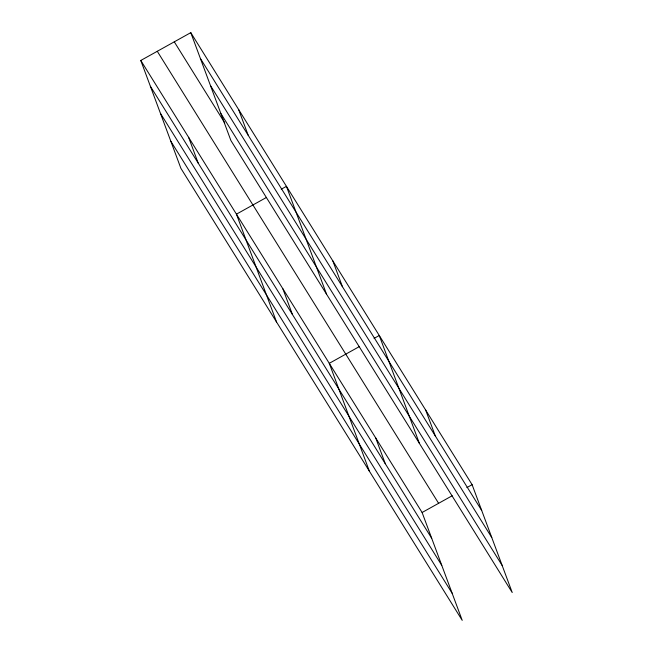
<?xml version="1.0" encoding="UTF-8"?>
<svg xmlns="http://www.w3.org/2000/svg" width="653" height="653" viewBox="0 0 653 653"><rect width="100%" height="100%" fill="white"/><g stroke="black" fill="none" stroke-linecap="round" stroke-linejoin="round"><path stroke-width="0.98" d="M140.779 60.468L422.107 512.499L462.218 620.35L180.889 168.319L140.779 60.468L190.782 32.65L472.111 484.681L512.221 592.532L230.893 140.501L190.782 32.65M266.53 197.41L236.435 214.16L276.537 322.011M281.223 189.239L286.43 186.342L326.541 294.193M359.37 346.58L329.275 363.329L369.378 471.18M374.063 338.409L379.271 335.511L419.381 443.363M422.107 512.499L452.211 495.749M466.903 487.579L472.111 484.681M200.373 58.444L481.702 510.475M210.446 85.519L491.774 537.55M220.82 113.418L502.149 565.449M174.278 41.833L224.795 122.993M157.275 51.293L438.612 503.316M150.37 86.261L431.706 538.292M160.442 113.344L441.771 565.376M170.817 141.244L452.154 593.275M425.691 410.092L435.282 435.886M332.85 260.922L342.441 286.716M375.695 437.918L385.286 463.712M238.606 109.492L248.197 135.285M282.855 288.748L292.446 314.534M188.603 137.318L198.194 163.111"/></g></svg>
